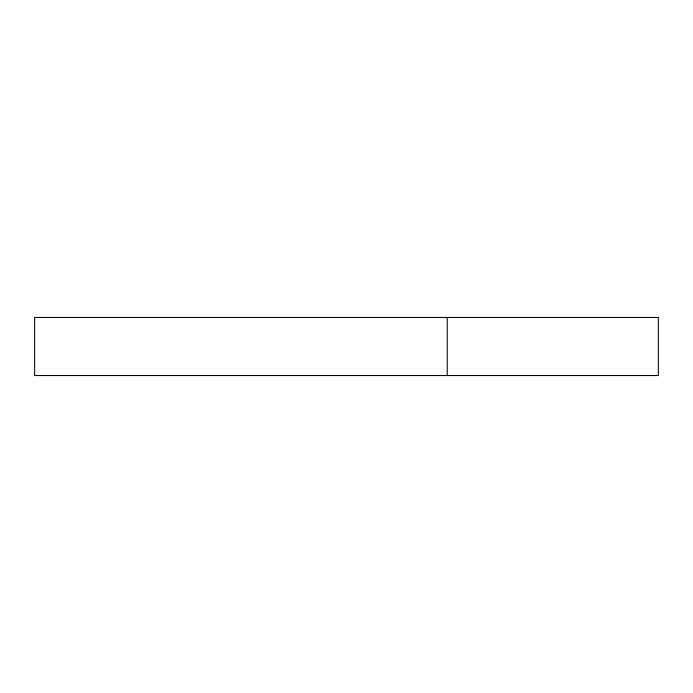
<?xml version="1.0" encoding="UTF-8"?>
<svg xmlns="http://www.w3.org/2000/svg" width="693" height="693" viewBox="0 0 693 693"><rect width="100%" height="100%" fill="white"/><g stroke="black" fill="none" stroke-linecap="round" stroke-linejoin="round"><path stroke-width="1.04" d="M447.262 317.455L447.262 375.545M658.35 317.455L34.65 317.455L34.65 375.545L658.35 375.545L658.35 317.455"/></g></svg>
